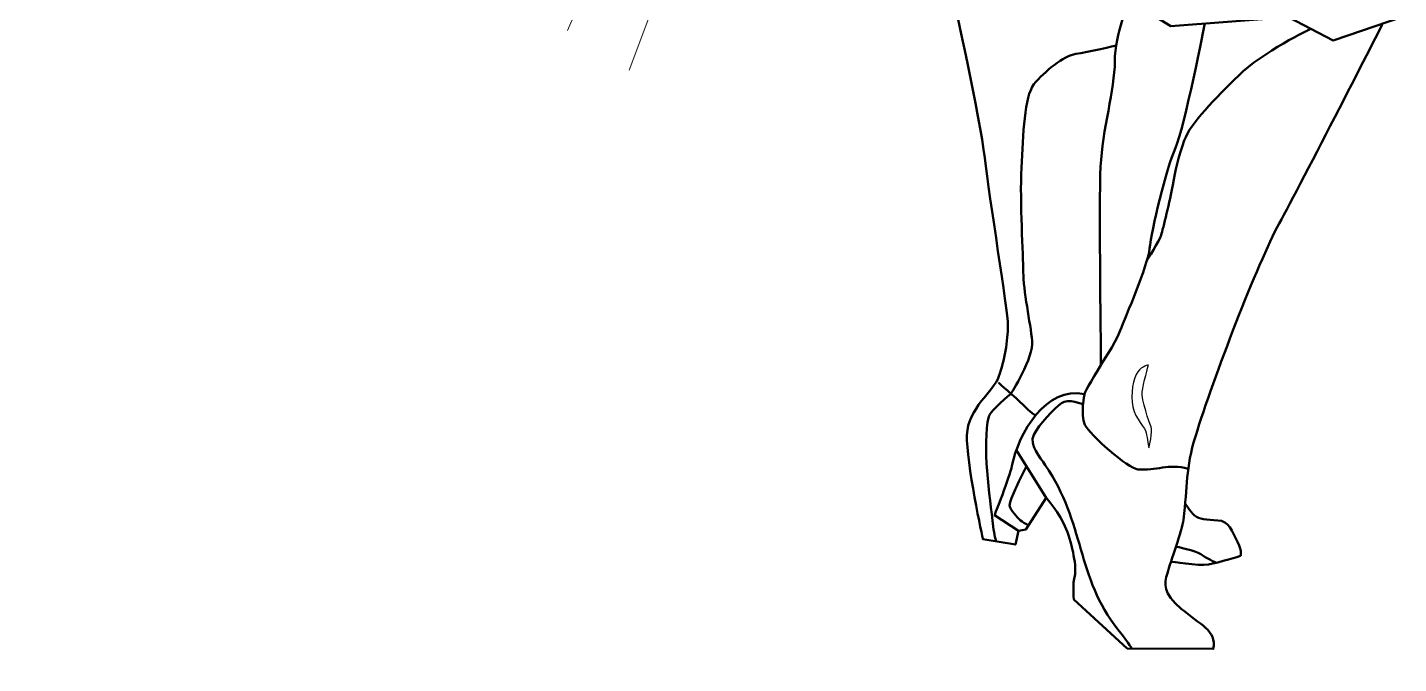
# Model space of a CAD drawing. Header units: millimetres. Extents: x -790 to 1043, y -481 to 328.
# Drawn here: x -237.4 to -144.5, y -95.2 to -52.1 of the extents above; entities that cross this region are included whole.
import ezdxf

# ---------------------------------------------------------------- set-up
doc = ezdxf.new("R2010")
doc.units = ezdxf.units.MM
doc.header["$MEASUREMENT"] = 0
doc.layers.add('Layer 1', color=7, linetype='Continuous')

msp = doc.modelspace()

# ---------------------------------------------------------------- linework, layer by layer
at = {"layer": 'Layer 1', "color": 250, "lineweight": 9}
msp.add_open_spline([(-286.3239, 184.9801), (-286.3239, 184.9801), (-286.3239, -161.0197), (-286.3239, -161.0197), (-286.3239, -161.0197), (-286.3239, -161.0197), (-44.3239, -161.0197), (-44.3239, -161.0197), (-44.3239, -161.0197), (-44.3239, -161.0197), (-44.3239, 184.9801), (-44.3239, 184.9801), (-44.3239, 184.9801), (-44.3239, 184.9801), (-286.3239, 184.9801), (-286.3239, 184.9801)], degree=3, knots=[0, 0, 0, 0, 0.2, 0.2, 0.2, 0.2, 0.4, 0.4, 0.4, 0.4, 0.6, 0.6, 0.6, 0.6, 1, 1, 1, 1], dxfattribs=at)
at = {"layer": 'Layer 1', "color": 240, "lineweight": 50}
for points, knots in [([(-170.6901, 17.9737), (-170.6901, 17.9737), (-171.256, 15.6413), (-171.7392, 11.5343), (-171.7392, 11.5343), (-172.2223, 7.4273), (-171.256, 1.6291), (-171.256, 0.1795), (-171.256, 0.1795), (-171.256, -1.27), (-175.8462, -30.1401), (-177.175, -34.4888), (-177.175, -34.4888), (-178.5037, -38.8374), (-179.5909, -48.0178), (-179.5909, -48.0178), (-179.5909, -48.0178), (-179.5909, -48.0178), (-172.1015, -46.9306), (-172.1015, -46.9306), (-172.1015, -46.9306), (-172.1015, -46.9306), (-170.7728, -48.9842), (-170.7728, -48.9842), (-170.7728, -48.9842), (-170.7728, -48.9842), (-163.4043, -49.8298), (-163.4043, -49.8298), (-163.4043, -49.8298), (-163.4043, -49.8298), (-159.9012, -52.0041), (-159.9012, -52.0041), (-159.9012, -52.0041), (-159.9012, -52.0041), (-151.9287, -51.4001), (-151.9287, -51.4001), (-151.9287, -51.4001), (-151.9287, -51.4001), (-148.9088, -52.9704), (-148.9088, -52.9704), (-148.9088, -52.9704), (-148.9088, -52.9704), (-141.4195, -50.4337), (-141.4195, -50.4337), (-141.4195, -50.4337), (-141.4195, -50.4337), (-132.4454, -47.5482), (-132.4454, -47.5482)], [0, 0, 0, 0, 0.0769231, 0.0769231, 0.0769231, 0.0769231, 0.1538462, 0.1538462, 0.1538462, 0.1538462, 0.2307692, 0.2307692, 0.2307692, 0.2307692, 0.3076923, 0.3076923, 0.3076923, 0.3076923, 0.3846154, 0.3846154, 0.3846154, 0.3846154, 0.4615385, 0.4615385, 0.4615385, 0.4615385, 0.5384615, 0.5384615, 0.5384615, 0.5384615, 0.6153846, 0.6153846, 0.6153846, 0.6153846, 0.6923077, 0.6923077, 0.6923077, 0.6923077, 0.7692308, 0.7692308, 0.7692308, 0.7692308, 0.8461538, 0.8461538, 0.8461538, 0.8461538, 1, 1, 1, 1]), ([(-174.6383, -50.1313), (-174.6383, -50.1313), (-172.8264, -58.2245), (-172.5244, -60.9425), (-172.5244, -60.9425), (-172.2224, -63.6604), (-170.954, -71.2705), (-170.954, -72.2973), (-170.954, -72.2973), (-170.954, -73.324), (-171.1957, -74.7132), (-171.558, -75.7399), (-171.558, -75.7399), (-171.9204, -76.7667), (-173.6719, -77.9142), (-173.7323, -79.7261), (-173.7323, -79.7261), (-173.7927, -81.5381), (-172.6452, -86.7927), (-172.6452, -86.7927), (-172.6452, -86.7927), (-172.6452, -86.7927), (-170.4407, -87.1552), (-170.4407, -87.1552), (-170.4407, -87.1552), (-170.4407, -87.1552), (-170.2293, -86.219), (-170.2293, -86.219), (-170.2293, -86.219), (-170.2293, -86.219), (-169.7461, -86.1284), (-169.7461, -86.1284), (-169.7461, -86.1284), (-169.7461, -86.1284), (-168.357, -83.9842), (-168.357, -83.9842), (-168.357, -83.9842), (-168.357, -83.9842), (-167.4207, -85.0411), (-166.998, -86.0982), (-166.998, -86.0982), (-166.5753, -87.1552), (-166.2733, -88.786), (-166.4243, -89.2691), (-166.4243, -89.2691), (-166.5753, -89.7522), (-166.4847, -90.8697), (-166.4847, -90.8697), (-166.4847, -90.8697), (-166.4847, -90.8697), (-162.8608, -94.1915), (-162.8608, -94.1915), (-162.8608, -94.1915), (-162.8608, -94.1915), (-157.0324, -94.2217), (-157.0324, -94.2217), (-157.0324, -94.2217), (-156.7908, -92.9382), (-157.9383, -92.591), (-159.2067, -91.5038), (-159.2067, -91.5038), (-160.4751, -90.4167), (-160.3543, -89.8428), (-160.1428, -89.0879), (-160.1428, -89.0879), (-159.9314, -88.3329), (-159.1463, -86.1888), (-159.0557, -85.464), (-159.0557, -85.464), (-158.7648, -83.137), (-158.933, -82.0612), (-158.2252, -79.7564), (-158.2252, -79.7564), (-157.0474, -75.9211), (-154.0123, -68.039), (-152.5628, -65.3815), (-152.5628, -65.3815), (-151.1133, -62.724), (-145.5347, -51.8275), (-145.5347, -51.8275)], [0, 0, 0, 0, 0.047619, 0.047619, 0.047619, 0.047619, 0.0952381, 0.0952381, 0.0952381, 0.0952381, 0.1428571, 0.1428571, 0.1428571, 0.1428571, 0.1904762, 0.1904762, 0.1904762, 0.1904762, 0.2380952, 0.2380952, 0.2380952, 0.2380952, 0.2857143, 0.2857143, 0.2857143, 0.2857143, 0.3333333, 0.3333333, 0.3333333, 0.3333333, 0.3809524, 0.3809524, 0.3809524, 0.3809524, 0.4285714, 0.4285714, 0.4285714, 0.4285714, 0.4761905, 0.4761905, 0.4761905, 0.4761905, 0.5238095, 0.5238095, 0.5238095, 0.5238095, 0.5714286, 0.5714286, 0.5714286, 0.5714286, 0.6190476, 0.6190476, 0.6190476, 0.6190476, 0.6666667, 0.6666667, 0.6666667, 0.6666667, 0.7142857, 0.7142857, 0.7142857, 0.7142857, 0.7619048, 0.7619048, 0.7619048, 0.7619048, 0.8095238, 0.8095238, 0.8095238, 0.8095238, 0.8571429, 0.8571429, 0.8571429, 0.8571429, 0.9047619, 0.9047619, 0.9047619, 0.9047619, 1, 1, 1, 1]), ([(-162.7153, -50.2574), (-162.7153, -50.2574), (-163.7062, -52.5316), (-163.7062, -54.4039), (-163.7062, -54.4039), (-163.7062, -56.2762), (-164.5517, -59.0546), (-164.6725, -61.5309), (-164.6725, -61.5309), (-164.7933, -64.0071), (-164.6424, -74.9542), (-164.6424, -74.9542), (-164.6424, -74.9542), (-164.6424, -74.9542), (-163.7061, -73.6105), (-163.3438, -72.644), (-163.3438, -72.644), (-162.9814, -71.6776), (-161.4715, -68.2954), (-161.3507, -67.0875), (-161.3507, -67.0875), (-161.2299, -65.8795), (-160.2032, -61.5913), (-159.5992, -60.2625), (-159.5992, -60.2625), (-158.9952, -58.9337), (-157.6133, -51.8307), (-157.6133, -51.8307)], [0, 0, 0, 0, 0.125, 0.125, 0.125, 0.125, 0.25, 0.25, 0.25, 0.25, 0.375, 0.375, 0.375, 0.375, 0.5, 0.5, 0.5, 0.5, 0.625, 0.625, 0.625, 0.625, 0.75, 0.75, 0.75, 0.75, 1, 1, 1, 1]), ([(-150.4188, -52.1852), (-150.4188, -52.1852), (-153.741, -53.7848), (-155.3113, -55.3551), (-155.3113, -55.3551), (-156.8816, -56.9255), (-158.5727, -58.5562), (-158.9955, -59.7642), (-158.9955, -59.7642), (-159.4183, -60.9721), (-159.5994, -61.7573), (-159.7806, -62.7841), (-159.7806, -62.7841), (-159.9618, -63.8109), (-160.4451, -65.7436), (-160.5659, -66.1664), (-160.5659, -66.1664), (-160.6867, -66.5891), (-161.518, -67.8615), (-161.518, -67.8615)], [0, 0, 0, 0, 0.1666667, 0.1666667, 0.1666667, 0.1666667, 0.3333333, 0.3333333, 0.3333333, 0.3333333, 0.5, 0.5, 0.5, 0.5, 0.6666667, 0.6666667, 0.6666667, 0.6666667, 1, 1, 1, 1]), ([(-170.7477, -76.9214), (-170.7477, -76.9214), (-169.1874, -74.4862), (-169.3083, -73.3386), (-169.3083, -73.3386), (-169.4291, -72.191), (-169.9123, -69.8355), (-169.9123, -68.688), (-169.9123, -68.688), (-169.9123, -67.5404), (-170.1539, -63.9166), (-170.0331, -61.6215), (-170.0331, -61.6215), (-169.9123, -59.3264), (-169.8518, -56.7897), (-169.1874, -55.9441), (-169.1874, -55.9441), (-168.5231, -55.0985), (-167.134, -54.0112), (-166.3488, -53.8905), (-166.3488, -53.8905), (-165.5636, -53.7698), (-163.614, -53.3211), (-163.614, -53.3211)], [0, 0, 0, 0, 0.1428571, 0.1428571, 0.1428571, 0.1428571, 0.2857143, 0.2857143, 0.2857143, 0.2857143, 0.4285714, 0.4285714, 0.4285714, 0.4285714, 0.5714286, 0.5714286, 0.5714286, 0.5714286, 0.7142857, 0.7142857, 0.7142857, 0.7142857, 1, 1, 1, 1]), ([(-171.5882, -76.1773), (-171.5882, -76.1773), (-170.4406, -77.1739), (-169.9272, -77.6873), (-169.9272, -77.6873), (-169.4138, -78.2006), (-169.0823, -78.3994), (-169.0823, -78.3994)], [0, 0, 0, 0, 0.3333333, 0.3333333, 0.3333333, 0.3333333, 1, 1, 1, 1]), ([(-170.7477, -76.9214), (-170.7477, -76.9214), (-172.1619, -78.0798), (-172.2525, -78.4724), (-172.2525, -78.4724), (-172.7037, -80.4275), (-172.1953, -83.851), (-171.9505, -85.9316), (-171.9505, -85.9316), (-171.8901, -86.445), (-171.7562, -86.9388), (-171.7562, -86.9388)], [0, 0, 0, 0, 0.25, 0.25, 0.25, 0.25, 0.5, 0.5, 0.5, 0.5, 1, 1, 1, 1]), ([(-170.2293, -86.219), (-170.2293, -86.219), (-171.8599, -85.1617), (-171.8599, -85.1617), (-171.8599, -85.1617), (-171.8599, -85.1617), (-170.8331, -82.5647), (-170.6821, -81.8097), (-170.6821, -81.8097), (-170.241, -79.6037), (-168.3618, -76.3785), (-165.7597, -76.9476), (-165.7597, -76.9476), (-165.7597, -76.9476), (-166.0616, -78.3367), (-165.7295, -79.0313), (-165.7295, -79.0313), (-165.3974, -79.7259), (-162.8305, -81.9909), (-162.1359, -82.0513), (-162.1359, -82.0513), (-160.9049, -82.1582), (-160.0898, -81.6486), (-158.7285, -82.0072)], [0, 0, 0, 0, 0.1428571, 0.1428571, 0.1428571, 0.1428571, 0.2857143, 0.2857143, 0.2857143, 0.2857143, 0.4285714, 0.4285714, 0.4285714, 0.4285714, 0.5714286, 0.5714286, 0.5714286, 0.5714286, 0.7142857, 0.7142857, 0.7142857, 0.7142857, 1, 1, 1, 1]), ([(-165.828, -77.6626), (-165.828, -77.6626), (-166.8771, -77.2041), (-167.3301, -77.5666), (-167.3301, -77.5666), (-167.7831, -77.929), (-168.8702, -79.0162), (-169.2024, -79.7107), (-169.2024, -79.7107), (-169.5347, -80.4053), (-168.7774, -81.2389), (-168.4172, -81.7643), (-168.4172, -81.7643), (-165.7511, -85.6536), (-166.2991, -89.403), (-163.4949, -92.9077), (-163.4949, -92.9077), (-162.9707, -93.5628), (-162.5588, -94.193), (-162.5588, -94.193)], [0, 0, 0, 0, 0.1666667, 0.1666667, 0.1666667, 0.1666667, 0.3333333, 0.3333333, 0.3333333, 0.3333333, 0.5, 0.5, 0.5, 0.5, 0.6666667, 0.6666667, 0.6666667, 0.6666667, 1, 1, 1, 1]), ([(-169.6944, -81.8414), (-169.6944, -81.8414), (-170.2293, -82.9117), (-170.3802, -83.2439), (-170.3802, -83.2439), (-170.5311, -83.5761), (-170.7727, -84.1196), (-170.8331, -84.3914), (-170.8331, -84.3914), (-170.8935, -84.6632), (-170.4708, -85.1465), (-170.199, -85.4183), (-170.199, -85.4183), (-169.9272, -85.69), (-169.556, -85.8348), (-169.556, -85.8348)], [0, 0, 0, 0, 0.2, 0.2, 0.2, 0.2, 0.4, 0.4, 0.4, 0.4, 0.6, 0.6, 0.6, 0.6, 1, 1, 1, 1]), ([(-159.8945, -88.299), (-159.8945, -88.299), (-158.0893, -88.6191), (-157.3645, -88.4983), (-157.3645, -88.4983), (-156.6396, -88.3775), (-155.1901, -87.9246), (-155.1901, -87.9246), (-155.1901, -87.9246), (-155.1901, -87.9246), (-155.0391, -87.683), (-155.4015, -86.9582), (-155.4015, -86.9582), (-155.7639, -86.2334), (-155.9752, -85.5389), (-156.7302, -85.5087), (-156.7302, -85.5087), (-157.4853, -85.4785), (-157.9986, -85.4483), (-158.3006, -85.1765), (-158.3006, -85.1765), (-158.6026, -84.9046), (-158.9626, -84.3333), (-158.9626, -84.3333)], [0, 0, 0, 0, 0.1428571, 0.1428571, 0.1428571, 0.1428571, 0.2857143, 0.2857143, 0.2857143, 0.2857143, 0.4285714, 0.4285714, 0.4285714, 0.4285714, 0.5714286, 0.5714286, 0.5714286, 0.5714286, 0.7142857, 0.7142857, 0.7142857, 0.7142857, 1, 1, 1, 1]), ([(-159.5611, -87.2865), (-159.5611, -87.2865), (-158.2099, -87.5622), (-157.8778, -87.8038), (-157.8778, -87.8038), (-157.5457, -88.0454), (-156.8334, -88.3859), (-156.8334, -88.3859)], [0, 0, 0, 0, 0.3333333, 0.3333333, 0.3333333, 0.3333333, 1, 1, 1, 1])]:
    msp.add_open_spline(points, degree=3, knots=knots, dxfattribs=at)
at = {"layer": 'Layer 1', "color": 240, "lineweight": 20}
for points in [[(-200.8005, -52.2927), (-200.8005, -52.2927), (-174.8228, 7.336), (-174.8228, 7.336)], [(-173.4199, 6.7832), (-173.4199, 6.7832), (-196.6325, -54.9924), (-196.6325, -54.9924)]]:
    msp.add_open_spline(points, degree=3, dxfattribs=at)
at = {"layer": 'Layer 1', "color": 240}
for points, knots in [([(-153.1971, -35.9383), (-153.0763, -37.9918), (-152.7139, -43.5484), (-152.8347, -45.9643), (-152.8347, -45.9643), (-152.9555, -48.3802), (-151.9287, -51.4001), (-151.9287, -51.4001), (-151.9287, -51.4001), (-151.9287, -51.4001), (-148.9088, -52.9704), (-148.9088, -52.9704), (-148.9088, -52.9704), (-148.9088, -52.9704), (-142.1606, -50.6847), (-142.1606, -50.6847), (-142.1606, -50.6847), (-142.1606, -50.6847), (-146.9158, -50.4337), (-148.0029, -50.2525), (-148.0029, -50.2525), (-149.0901, -50.0713), (-149.9356, -47.7158), (-150.298, -46.387), (-150.298, -46.387), (-150.6604, -45.0583), (-154.103, -27.2409), (-154.103, -27.7846), (-154.103, -27.7846), (-154.103, -28.3282), (-153.3179, -33.8847), (-153.1971, -35.9383)], [0, 0, 0, 0, 0.1111111, 0.1111111, 0.1111111, 0.1111111, 0.2222222, 0.2222222, 0.2222222, 0.2222222, 0.3333333, 0.3333333, 0.3333333, 0.3333333, 0.4444444, 0.4444444, 0.4444444, 0.4444444, 0.5555556, 0.5555556, 0.5555556, 0.5555556, 0.6666667, 0.6666667, 0.6666667, 0.6666667, 0.7777778, 0.7777778, 0.7777778, 0.7777778, 1, 1, 1, 1]), ([(-163.614, -53.3211), (-163.3681, -51.7556), (-162.7153, -50.2574), (-162.7153, -50.2574), (-162.7153, -50.2574), (-162.7153, -50.2574), (-163.4043, -49.8298), (-163.4043, -49.8298), (-163.4043, -49.8298), (-163.4043, -49.8298), (-164.5897, -49.6937), (-164.5897, -49.6937), (-164.5897, -49.6937), (-164.5897, -49.6937), (-169.8121, -49.0944), (-169.8121, -49.0944), (-169.8121, -49.0944), (-169.8121, -49.0944), (-170.7728, -48.9842), (-170.7728, -48.9842), (-170.7728, -48.9842), (-170.7728, -48.9842), (-172.1015, -46.9306), (-172.1015, -46.9306), (-172.1015, -46.9306), (-172.1015, -46.9306), (-174.4675, -47.2741), (-174.4675, -47.2741), (-174.4675, -47.2741), (-174.4675, -47.2741), (-174.6383, -50.1313), (-174.6383, -50.1313), (-174.6383, -50.1313), (-174.6383, -50.1313), (-172.8264, -58.2245), (-172.5244, -60.9425), (-172.5244, -60.9425), (-172.2224, -63.6604), (-170.954, -71.2705), (-170.954, -72.2973), (-170.954, -72.2973), (-170.954, -73.324), (-171.1957, -74.7132), (-171.558, -75.7399), (-171.558, -75.7399), (-171.9204, -76.7667), (-173.6719, -77.9142), (-173.7323, -79.7261), (-173.7323, -79.7261), (-173.7927, -81.5381), (-172.6452, -86.7927), (-172.6452, -86.7927), (-172.6452, -86.7927), (-172.6452, -86.7927), (-171.7562, -86.9388), (-171.7562, -86.9388), (-171.7562, -86.9388), (-171.7562, -86.9388), (-171.8901, -86.445), (-171.9505, -85.9316), (-171.9505, -85.9316), (-172.1953, -83.851), (-172.7037, -80.4275), (-172.2525, -78.4724), (-172.2525, -78.4724), (-172.1619, -78.0798), (-170.7477, -76.9214), (-170.7477, -76.9214), (-170.7477, -76.9214), (-170.7477, -76.9214), (-169.1874, -74.4862), (-169.3083, -73.3386), (-169.3083, -73.3386), (-169.4291, -72.191), (-169.9123, -69.8355), (-169.9123, -68.688), (-169.9123, -68.688), (-169.9123, -67.5404), (-170.1539, -63.9166), (-170.0331, -61.6215), (-170.0331, -61.6215), (-169.9123, -59.3264), (-169.8518, -56.7897), (-169.1874, -55.9441), (-169.1874, -55.9441), (-168.5231, -55.0985), (-167.134, -54.0112), (-166.3488, -53.8905), (-166.3488, -53.8905), (-165.5636, -53.7698), (-163.614, -53.3211), (-163.614, -53.3211)], [0, 0, 0, 0, 0.0416667, 0.0416667, 0.0416667, 0.0416667, 0.0833333, 0.0833333, 0.0833333, 0.0833333, 0.125, 0.125, 0.125, 0.125, 0.1666667, 0.1666667, 0.1666667, 0.1666667, 0.2083333, 0.2083333, 0.2083333, 0.2083333, 0.25, 0.25, 0.25, 0.25, 0.2916667, 0.2916667, 0.2916667, 0.2916667, 0.3333333, 0.3333333, 0.3333333, 0.3333333, 0.375, 0.375, 0.375, 0.375, 0.4166667, 0.4166667, 0.4166667, 0.4166667, 0.4583333, 0.4583333, 0.4583333, 0.4583333, 0.5, 0.5, 0.5, 0.5, 0.5416667, 0.5416667, 0.5416667, 0.5416667, 0.5833333, 0.5833333, 0.5833333, 0.5833333, 0.625, 0.625, 0.625, 0.625, 0.6666667, 0.6666667, 0.6666667, 0.6666667, 0.7083333, 0.7083333, 0.7083333, 0.7083333, 0.75, 0.75, 0.75, 0.75, 0.7916667, 0.7916667, 0.7916667, 0.7916667, 0.8333333, 0.8333333, 0.8333333, 0.8333333, 0.875, 0.875, 0.875, 0.875, 0.9166667, 0.9166667, 0.9166667, 0.9166667, 1, 1, 1, 1]), ([(-155.3113, -55.3551), (-153.741, -53.7848), (-150.4188, -52.1852), (-150.4188, -52.1852), (-150.4188, -52.1852), (-150.4188, -52.1852), (-151.9287, -51.4001), (-151.9287, -51.4001), (-151.9287, -51.4001), (-151.9287, -51.4001), (-157.6133, -51.8307), (-157.6133, -51.8307), (-157.6133, -51.8307), (-157.6133, -51.8307), (-158.9952, -58.9337), (-159.5992, -60.2625), (-159.5992, -60.2625), (-160.2032, -61.5913), (-161.2299, -65.8795), (-161.3507, -67.0875), (-161.3507, -67.0875), (-161.371, -67.2911), (-161.4309, -67.5564), (-161.518, -67.8615), (-161.518, -67.8615), (-161.518, -67.8615), (-160.6867, -66.5891), (-160.5659, -66.1664), (-160.5659, -66.1664), (-160.4451, -65.7436), (-159.9618, -63.8109), (-159.7806, -62.7841), (-159.7806, -62.7841), (-159.5994, -61.7573), (-159.4183, -60.9721), (-158.9955, -59.7642), (-158.9955, -59.7642), (-158.5727, -58.5562), (-156.8816, -56.9255), (-155.3113, -55.3551)], [0, 0, 0, 0, 0.0909091, 0.0909091, 0.0909091, 0.0909091, 0.1818182, 0.1818182, 0.1818182, 0.1818182, 0.2727273, 0.2727273, 0.2727273, 0.2727273, 0.3636364, 0.3636364, 0.3636364, 0.3636364, 0.4545455, 0.4545455, 0.4545455, 0.4545455, 0.5454545, 0.5454545, 0.5454545, 0.5454545, 0.6363636, 0.6363636, 0.6363636, 0.6363636, 0.7272727, 0.7272727, 0.7272727, 0.7272727, 0.8181818, 0.8181818, 0.8181818, 0.8181818, 1, 1, 1, 1]), ([(-161.4258, -74.9805), (-161.4258, -74.9805), (-161.7881, -76.279), (-161.8485, -76.7924), (-161.8485, -76.7924), (-161.9089, -77.3058), (-161.3654, -78.9063), (-161.2446, -79.1781), (-161.2446, -79.1781), (-161.1238, -79.4499), (-161.3956, -80.5974), (-161.3956, -80.5974), (-161.3956, -80.5974), (-161.3956, -80.5974), (-161.5163, -79.9331), (-161.5767, -79.5707), (-161.5767, -79.5707), (-161.6371, -79.2083), (-162.3016, -78.6648), (-162.4828, -77.8192), (-162.4828, -77.8192), (-162.6639, -76.9736), (-162.4526, -75.8261), (-162.1505, -75.4335), (-162.1505, -75.4335), (-161.8485, -75.0409), (-161.4258, -74.9805), (-161.4258, -74.9805)], [0, 0, 0, 0, 0.125, 0.125, 0.125, 0.125, 0.25, 0.25, 0.25, 0.25, 0.375, 0.375, 0.375, 0.375, 0.5, 0.5, 0.5, 0.5, 0.625, 0.625, 0.625, 0.625, 0.75, 0.75, 0.75, 0.75, 1, 1, 1, 1]), ([(-168.4172, -81.7643), (-168.7774, -81.2389), (-169.5347, -80.4053), (-169.2024, -79.7107), (-169.2024, -79.7107), (-168.8702, -79.0162), (-167.7831, -77.929), (-167.3301, -77.5666), (-167.3301, -77.5666), (-166.9257, -77.243), (-166.0464, -77.5736), (-165.8623, -77.6484), (-165.8623, -77.6484), (-165.826, -77.2527), (-165.7597, -76.9476), (-165.7597, -76.9476), (-165.7597, -76.9476), (-165.7648, -76.9465), (-165.7698, -76.9454), (-165.7748, -76.9443), (-165.7748, -76.9443), (-167.0956, -76.6626), (-168.2293, -77.3582), (-169.0823, -78.3994), (-169.0823, -78.3994), (-169.6476, -79.0896), (-170.0896, -79.9316), (-170.3808, -80.7416), (-170.3808, -80.7416), (-170.3808, -80.7416), (-169.6944, -81.8414), (-169.6944, -81.8414), (-169.6944, -81.8414), (-169.6944, -81.8414), (-168.357, -83.9842), (-168.357, -83.9842), (-168.357, -83.9842), (-168.357, -83.9842), (-167.4207, -85.0411), (-166.998, -86.0982), (-166.998, -86.0982), (-166.5753, -87.1552), (-166.2733, -88.786), (-166.4243, -89.2691), (-166.4243, -89.2691), (-166.5753, -89.7522), (-166.4847, -90.8697), (-166.4847, -90.8697), (-166.4847, -90.8697), (-166.4847, -90.8697), (-162.8608, -94.1915), (-162.8608, -94.1915), (-162.8608, -94.1915), (-162.8608, -94.1915), (-162.5588, -94.193), (-162.5588, -94.193), (-162.5588, -94.193), (-162.5588, -94.193), (-162.9707, -93.5628), (-163.4949, -92.9077), (-163.4949, -92.9077), (-166.2991, -89.403), (-165.7511, -85.6536), (-168.4172, -81.7643)], [0, 0, 0, 0, 0.0588235, 0.0588235, 0.0588235, 0.0588235, 0.1176471, 0.1176471, 0.1176471, 0.1176471, 0.1764706, 0.1764706, 0.1764706, 0.1764706, 0.2352941, 0.2352941, 0.2352941, 0.2352941, 0.2941176, 0.2941176, 0.2941176, 0.2941176, 0.3529412, 0.3529412, 0.3529412, 0.3529412, 0.4117647, 0.4117647, 0.4117647, 0.4117647, 0.4705882, 0.4705882, 0.4705882, 0.4705882, 0.5294118, 0.5294118, 0.5294118, 0.5294118, 0.5882353, 0.5882353, 0.5882353, 0.5882353, 0.6470588, 0.6470588, 0.6470588, 0.6470588, 0.7058824, 0.7058824, 0.7058824, 0.7058824, 0.7647059, 0.7647059, 0.7647059, 0.7647059, 0.8235294, 0.8235294, 0.8235294, 0.8235294, 0.8823529, 0.8823529, 0.8823529, 0.8823529, 1, 1, 1, 1]), ([(-169.6944, -81.8414), (-169.6944, -81.8414), (-170.3808, -80.7416), (-170.3808, -80.7416), (-170.3808, -80.7416), (-170.5133, -81.11), (-170.6146, -81.4718), (-170.6821, -81.8097), (-170.6821, -81.8097), (-170.8331, -82.5647), (-171.8599, -85.1617), (-171.8599, -85.1617), (-171.8599, -85.1617), (-171.8599, -85.1617), (-170.2293, -86.219), (-170.2293, -86.219), (-170.2293, -86.219), (-170.2293, -86.219), (-169.7461, -86.1284), (-169.7461, -86.1284), (-169.7461, -86.1284), (-169.7461, -86.1284), (-169.556, -85.8348), (-169.556, -85.8348), (-169.556, -85.8348), (-169.556, -85.8348), (-169.9272, -85.69), (-170.199, -85.4183), (-170.199, -85.4183), (-170.4708, -85.1465), (-170.8935, -84.6632), (-170.8331, -84.3914), (-170.8331, -84.3914), (-170.7727, -84.1196), (-170.5311, -83.5761), (-170.3802, -83.2439), (-170.3802, -83.2439), (-170.2293, -82.9117), (-169.6944, -81.8414), (-169.6944, -81.8414)], [0, 0, 0, 0, 0.0909091, 0.0909091, 0.0909091, 0.0909091, 0.1818182, 0.1818182, 0.1818182, 0.1818182, 0.2727273, 0.2727273, 0.2727273, 0.2727273, 0.3636364, 0.3636364, 0.3636364, 0.3636364, 0.4545455, 0.4545455, 0.4545455, 0.4545455, 0.5454545, 0.5454545, 0.5454545, 0.5454545, 0.6363636, 0.6363636, 0.6363636, 0.6363636, 0.7272727, 0.7272727, 0.7272727, 0.7272727, 0.8181818, 0.8181818, 0.8181818, 0.8181818, 1, 1, 1, 1]), ([(-159.5611, -87.2865), (-159.6751, -87.6374), (-159.7924, -87.9885), (-159.8945, -88.299), (-159.8945, -88.299), (-159.8945, -88.299), (-158.0893, -88.6191), (-157.3645, -88.4983), (-157.3645, -88.4983), (-157.2126, -88.473), (-157.029, -88.4331), (-156.8334, -88.3859), (-156.8334, -88.3859), (-156.8334, -88.3859), (-157.5457, -88.0454), (-157.8778, -87.8038), (-157.8778, -87.8038), (-158.2099, -87.5622), (-159.5611, -87.2865), (-159.5611, -87.2865)], [0, 0, 0, 0, 0.1666667, 0.1666667, 0.1666667, 0.1666667, 0.3333333, 0.3333333, 0.3333333, 0.3333333, 0.5, 0.5, 0.5, 0.5, 0.6666667, 0.6666667, 0.6666667, 0.6666667, 1, 1, 1, 1])]:
    msp.add_open_spline(points, degree=3, knots=knots, dxfattribs=at)
at = {"layer": 'Layer 1', "color": 240, "lineweight": 50}
for points in [[(-165.7843, -76.9627), (-165.8157, -77.0229), (-165.3244, -76.0675), (-164.6424, -74.9542)], [(-168.357, -83.9842), (-168.357, -83.9842), (-170.3953, -80.7183), (-170.3953, -80.7183)]]:
    msp.add_open_spline(points, degree=3, dxfattribs=at)

doc.saveas('drawing.dxf')
